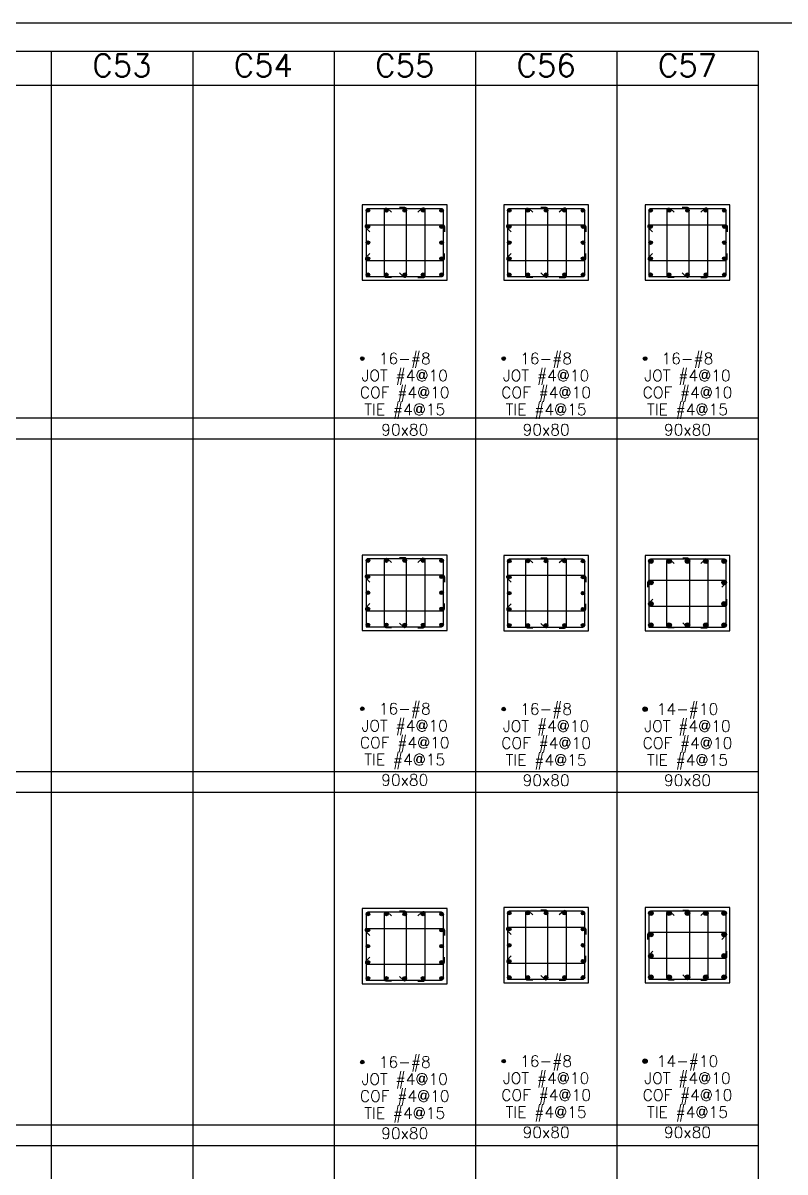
# Model space of a CAD drawing. Header units: millimetres. Extents: x 0 to 31920, y -6088 to 2522.
# Drawn here: x 21507 to 22316, y 825 to 2044 of the extents above; entities that cross this region are included whole.
import ezdxf
from ezdxf.enums import TextEntityAlignment as Align

# ---------------------------------------------------------------- set-up
doc = ezdxf.new("R2010")
doc.units = ezdxf.units.MM
doc.header["$MEASUREMENT"] = 0
for name, color, linetype in [('DwFm', 7, 'Continuous'), ('S-DIM', 2, 'Continuous'), ('S-RC', 130, 'Continuous'), ('S-REINF', 6, 'Continuous'), ('S-REINFD', 201, 'Continuous'), ('S-STUD', 1, 'Continuous'), ('S-TEXT', 2, 'Continuous')]:
    doc.layers.add(name, color=color, linetype=linetype)
doc.styles.add('CS4', font='romans.shx', dxfattribs={"width": 0.8, "bigfont": 'lsp.shx'})

# ---------------------------------------------------------------- blocks, each defined once
blk = doc.blocks.new('繪圖範圍')
blk.add_lwpolyline([(0, 51.1), (79.8, 51.1), (79.8, 0), (0, 0)], close=True)
blk = doc.blocks.new('A$Ca79db27c')
at = {"layer": 'S-REINFD'}
h = blk.add_hatch(color=256, dxfattribs=at)
edge = h.paths.add_edge_path()
edge.add_arc((35.9, 242.1), 1.91, 0, 360)
h = blk.add_hatch(color=256, dxfattribs=at)
edge = h.paths.add_edge_path()
edge.add_arc((55.5, 242.1), 1.91, 0, 360)
h = blk.add_hatch(color=256, dxfattribs=at)
edge = h.paths.add_edge_path()
edge.add_arc((75, 242.1), 1.91, 0, 360)
h = blk.add_hatch(color=256, dxfattribs=at)
edge = h.paths.add_edge_path()
edge.add_arc((94.5, 242.1), 1.91, 0, 360)
h = blk.add_hatch(color=256, dxfattribs=at)
edge = h.paths.add_edge_path()
edge.add_arc((114.1, 242.1), 1.91, 0, 360)
h = blk.add_hatch(color=256, dxfattribs=at)
edge = h.paths.add_edge_path()
edge.add_arc((35.9, 225), 1.91, 0, 360)
h = blk.add_hatch(color=256, dxfattribs=at)
edge = h.paths.add_edge_path()
edge.add_arc((114.1, 225), 1.91, 0, 360)
h = blk.add_hatch(color=256, dxfattribs=at)
edge = h.paths.add_edge_path()
edge.add_arc((35.9, 208), 1.91, 0, 360)
h = blk.add_hatch(color=256, dxfattribs=at)
edge = h.paths.add_edge_path()
edge.add_arc((114.1, 208), 1.91, 0, 360)
h = blk.add_hatch(color=256, dxfattribs=at)
edge = h.paths.add_edge_path()
edge.add_arc((35.9, 191), 1.91, 0, 360)
h = blk.add_hatch(color=256, dxfattribs=at)
edge = h.paths.add_edge_path()
edge.add_arc((114.1, 191), 1.91, 0, 360)
h = blk.add_hatch(color=256, dxfattribs=at)
edge = h.paths.add_edge_path()
edge.add_arc((35.9, 173.9), 1.91, 0, 360)
h = blk.add_hatch(color=256, dxfattribs=at)
edge = h.paths.add_edge_path()
edge.add_arc((55.5, 173.9), 1.91, 0, 360)
h = blk.add_hatch(color=256, dxfattribs=at)
edge = h.paths.add_edge_path()
edge.add_arc((75, 173.9), 1.91, 0, 360)
h = blk.add_hatch(color=256, dxfattribs=at)
edge = h.paths.add_edge_path()
edge.add_arc((94.5, 173.9), 1.91, 0, 360)
h = blk.add_hatch(color=256, dxfattribs=at)
edge = h.paths.add_edge_path()
edge.add_arc((114.1, 173.9), 1.91, 0, 360)
h = blk.add_hatch(color=256, dxfattribs=at)
edge = h.paths.add_edge_path()
edge.add_arc((30, 85), 1.91, 0, 360)
at = {"layer": 'S-RC'}
blk.add_lwpolyline([(30, 168), (120, 168), (120, 248), (30, 248), (30, 168)], dxfattribs=at)
at = {"layer": 'S-REINF', "color": 2}
for points in [[(34, 172), (114.1, 172, 0.414214), (116, 173.9), (116, 242.1, 0.414214), (114.1, 244), (35.9, 244, 0.414214), (34, 242.1), (34, 172)], [(61, 170.9), (55.4, 170.9, -0.414214), (53.5, 172.8), (53.5, 242.8, -0.653352), (56.7, 244.2), (61, 240.2)], [(69.4, 175.8), (73.7, 171.8, 0.653352), (76.9, 173.2), (76.9, 243.2, 0.414214), (75, 245.1), (69.4, 245.1)], [(89, 170.9), (94.6, 170.9, 0.414214), (96.5, 172.8), (96.5, 242.8, 0.653352), (93.3, 244.2), (89, 240.2)], [(37.8, 219.5), (33.8, 223.8, -0.653352), (35.2, 227), (115.2, 227, -0.414214), (117.1, 225.1), (117.1, 219.5)], [(37.8, 196.5), (33.8, 192.2, 0.653352), (35.2, 189), (115.2, 189, 0.414214), (117.1, 190.9), (117.1, 196.5)]]:
    blk.add_lwpolyline(points, format="xyb", dxfattribs=at)
at = {"layer": 'S-REINFD'}
for centre in [(35.9, 242.1), (55.5, 242.1), (75, 242.1), (94.5, 242.1), (114.1, 242.1), (35.9, 225), (114.1, 225), (35.9, 208), (114.1, 208), (35.9, 191), (114.1, 191), (35.9, 173.9), (55.5, 173.9), (75, 173.9), (94.5, 173.9), (114.1, 173.9), (30, 85)]:
    blk.add_circle(centre, 1.91, dxfattribs=at)
at = {"layer": 'S-TEXT', "style": 'CS4'}
for s, p in [('16-#8', (75, 79)), ('JOT #4@10', (75, 61)), ('COF #4@10', (75, 43)), ('TIE #4@15', (75, 25)), ('90x80', (75, 3.5))]:
    blk.add_text(s, height=12, dxfattribs=at).set_placement(p, align=Align.CENTER)
blk = doc.blocks.new('A$Cbc92918c')
at = {"layer": 'S-REINFD'}
h = blk.add_hatch(color=256, dxfattribs=at)
edge = h.paths.add_edge_path()
edge.add_arc((35.9, 242.1), 1.91, 0, 360)
h = blk.add_hatch(color=256, dxfattribs=at)
edge = h.paths.add_edge_path()
edge.add_arc((55.5, 242.1), 1.91, 0, 360)
h = blk.add_hatch(color=256, dxfattribs=at)
edge = h.paths.add_edge_path()
edge.add_arc((75, 242.1), 1.91, 0, 360)
h = blk.add_hatch(color=256, dxfattribs=at)
edge = h.paths.add_edge_path()
edge.add_arc((94.5, 242.1), 1.91, 0, 360)
h = blk.add_hatch(color=256, dxfattribs=at)
edge = h.paths.add_edge_path()
edge.add_arc((114.1, 242.1), 1.91, 0, 360)
h = blk.add_hatch(color=256, dxfattribs=at)
edge = h.paths.add_edge_path()
edge.add_arc((185.9, 242.1), 1.91, 0, 360)
h = blk.add_hatch(color=256, dxfattribs=at)
edge = h.paths.add_edge_path()
edge.add_arc((205.5, 242.1), 1.91, 0, 360)
h = blk.add_hatch(color=256, dxfattribs=at)
edge = h.paths.add_edge_path()
edge.add_arc((225, 242.1), 1.91, 0, 360)
h = blk.add_hatch(color=256, dxfattribs=at)
edge = h.paths.add_edge_path()
edge.add_arc((244.5, 242.1), 1.91, 0, 360)
h = blk.add_hatch(color=256, dxfattribs=at)
edge = h.paths.add_edge_path()
edge.add_arc((264.1, 242.1), 1.91, 0, 360)
h = blk.add_hatch(color=256, dxfattribs=at)
edge = h.paths.add_edge_path()
edge.add_arc((35.9, 225), 1.91, 0, 360)
h = blk.add_hatch(color=256, dxfattribs=at)
edge = h.paths.add_edge_path()
edge.add_arc((114.1, 225), 1.91, 0, 360)
h = blk.add_hatch(color=256, dxfattribs=at)
edge = h.paths.add_edge_path()
edge.add_arc((185.9, 225), 1.91, 0, 360)
h = blk.add_hatch(color=256, dxfattribs=at)
edge = h.paths.add_edge_path()
edge.add_arc((264.1, 225), 1.91, 0, 360)
h = blk.add_hatch(color=256, dxfattribs=at)
edge = h.paths.add_edge_path()
edge.add_arc((35.9, 208), 1.91, 0, 360)
h = blk.add_hatch(color=256, dxfattribs=at)
edge = h.paths.add_edge_path()
edge.add_arc((114.1, 208), 1.91, 0, 360)
h = blk.add_hatch(color=256, dxfattribs=at)
edge = h.paths.add_edge_path()
edge.add_arc((185.9, 208), 1.91, 0, 360)
h = blk.add_hatch(color=256, dxfattribs=at)
edge = h.paths.add_edge_path()
edge.add_arc((264.1, 208), 1.91, 0, 360)
h = blk.add_hatch(color=256, dxfattribs=at)
edge = h.paths.add_edge_path()
edge.add_arc((35.9, 191), 1.91, 0, 360)
h = blk.add_hatch(color=256, dxfattribs=at)
edge = h.paths.add_edge_path()
edge.add_arc((114.1, 191), 1.91, 0, 360)
h = blk.add_hatch(color=256, dxfattribs=at)
edge = h.paths.add_edge_path()
edge.add_arc((185.9, 191), 1.91, 0, 360)
h = blk.add_hatch(color=256, dxfattribs=at)
edge = h.paths.add_edge_path()
edge.add_arc((264.1, 191), 1.91, 0, 360)
h = blk.add_hatch(color=256, dxfattribs=at)
edge = h.paths.add_edge_path()
edge.add_arc((35.9, 173.9), 1.91, 0, 360)
h = blk.add_hatch(color=256, dxfattribs=at)
edge = h.paths.add_edge_path()
edge.add_arc((55.5, 173.9), 1.91, 0, 360)
h = blk.add_hatch(color=256, dxfattribs=at)
edge = h.paths.add_edge_path()
edge.add_arc((75, 173.9), 1.91, 0, 360)
h = blk.add_hatch(color=256, dxfattribs=at)
edge = h.paths.add_edge_path()
edge.add_arc((94.5, 173.9), 1.91, 0, 360)
h = blk.add_hatch(color=256, dxfattribs=at)
edge = h.paths.add_edge_path()
edge.add_arc((114.1, 173.9), 1.91, 0, 360)
h = blk.add_hatch(color=256, dxfattribs=at)
edge = h.paths.add_edge_path()
edge.add_arc((185.9, 173.9), 1.91, 0, 360)
h = blk.add_hatch(color=256, dxfattribs=at)
edge = h.paths.add_edge_path()
edge.add_arc((205.5, 173.9), 1.91, 0, 360)
h = blk.add_hatch(color=256, dxfattribs=at)
edge = h.paths.add_edge_path()
edge.add_arc((225, 173.9), 1.91, 0, 360)
h = blk.add_hatch(color=256, dxfattribs=at)
edge = h.paths.add_edge_path()
edge.add_arc((244.5, 173.9), 1.91, 0, 360)
h = blk.add_hatch(color=256, dxfattribs=at)
edge = h.paths.add_edge_path()
edge.add_arc((264.1, 173.9), 1.91, 0, 360)
h = blk.add_hatch(color=256, dxfattribs=at)
edge = h.paths.add_edge_path()
edge.add_arc((30, 85), 1.91, 0, 360)
h = blk.add_hatch(color=256, dxfattribs=at)
edge = h.paths.add_edge_path()
edge.add_arc((180, 85), 1.91, 0, 360)
at = {"layer": 'S-RC'}
for points in [[(30, 168), (120, 168), (120, 248), (30, 248), (30, 168)], [(180, 168), (270, 168), (270, 248), (180, 248), (180, 168)]]:
    blk.add_lwpolyline(points, dxfattribs=at)
at = {"layer": 'S-REINF', "color": 2}
for points in [[(34, 172), (114.1, 172, 0.414214), (116, 173.9), (116, 242.1, 0.414214), (114.1, 244), (35.9, 244, 0.414214), (34, 242.1), (34, 172)], [(61, 170.9), (55.4, 170.9, -0.414214), (53.5, 172.8), (53.5, 242.8, -0.653352), (56.7, 244.2), (61, 240.2)], [(69.4, 175.8), (73.7, 171.8, 0.653352), (76.9, 173.2), (76.9, 243.2, 0.414214), (75, 245.1), (69.4, 245.1)], [(89, 170.9), (94.6, 170.9, 0.414214), (96.5, 172.8), (96.5, 242.8, 0.653352), (93.3, 244.2), (89, 240.2)], [(184, 172), (264.1, 172, 0.414214), (266, 173.9), (266, 242.1, 0.414214), (264.1, 244), (185.9, 244, 0.414214), (184, 242.1), (184, 172)], [(211, 170.9), (205.4, 170.9, -0.414214), (203.5, 172.8), (203.5, 242.8, -0.653352), (206.7, 244.2), (211, 240.2)], [(219.4, 175.8), (223.7, 171.8, 0.653352), (226.9, 173.2), (226.9, 243.2, 0.414214), (225, 245.1), (219.4, 245.1)], [(239, 170.9), (244.6, 170.9, 0.414214), (246.5, 172.8), (246.5, 242.8, 0.653352), (243.3, 244.2), (239, 240.2)], [(37.8, 219.5), (33.8, 223.8, -0.653352), (35.2, 227), (115.2, 227, -0.414214), (117.1, 225.1), (117.1, 219.5)], [(187.8, 219.5), (183.8, 223.8, -0.653352), (185.2, 227), (265.2, 227, -0.414214), (267.1, 225.1), (267.1, 219.5)], [(37.8, 196.5), (33.8, 192.2, 0.653352), (35.2, 189), (115.2, 189, 0.414214), (117.1, 190.9), (117.1, 196.5)], [(187.8, 196.5), (183.8, 192.2, 0.653352), (185.2, 189), (265.2, 189, 0.414214), (267.1, 190.9), (267.1, 196.5)]]:
    blk.add_lwpolyline(points, format="xyb", dxfattribs=at)
at = {"layer": 'S-REINFD'}
for centre in [(35.9, 242.1), (55.5, 242.1), (75, 242.1), (94.5, 242.1), (114.1, 242.1), (185.9, 242.1), (205.5, 242.1), (225, 242.1), (244.5, 242.1), (264.1, 242.1), (35.9, 225), (114.1, 225), (185.9, 225), (264.1, 225), (35.9, 208), (114.1, 208), (185.9, 208), (264.1, 208), (35.9, 191), (114.1, 191), (185.9, 191), (264.1, 191), (35.9, 173.9), (55.5, 173.9), (75, 173.9), (94.5, 173.9), (114.1, 173.9), (185.9, 173.9), (205.5, 173.9), (225, 173.9), (244.5, 173.9), (264.1, 173.9), (30, 85), (180, 85)]:
    blk.add_circle(centre, 1.91, dxfattribs=at)
at = {"layer": 'S-TEXT', "style": 'CS4'}
for s, p in [('16-#8', (75, 79)), ('16-#8', (225, 79)), ('JOT #4@10', (75, 61)), ('JOT #4@10', (225, 61)), ('COF #4@10', (75, 43)), ('COF #4@10', (225, 43)), ('TIE #4@15', (75, 25)), ('TIE #4@15', (225, 25)), ('90x80', (75, 3.5)), ('90x80', (225, 3.5))]:
    blk.add_text(s, height=12, dxfattribs=at).set_placement(p, align=Align.CENTER)

msp = doc.modelspace()

# ---------------------------------------------------------------- hatches: boundary and pattern name
at = {"layer": 'S-REINFD'}
h = msp.add_hatch(color=256, dxfattribs=at)
edge = h.paths.add_edge_path()
edge.add_arc((21872.9, 1473.6), 1.91, 0, 360)
h = msp.add_hatch(color=256, dxfattribs=at)
edge = h.paths.add_edge_path()
edge.add_arc((21892.5, 1473.6), 1.91, 0, 360)
h = msp.add_hatch(color=256, dxfattribs=at)
edge = h.paths.add_edge_path()
edge.add_arc((21912, 1473.6), 1.91, 0, 360)
h = msp.add_hatch(color=256, dxfattribs=at)
edge = h.paths.add_edge_path()
edge.add_arc((21931.5, 1473.6), 1.91, 0, 360)
h = msp.add_hatch(color=256, dxfattribs=at)
edge = h.paths.add_edge_path()
edge.add_arc((21951.1, 1473.6), 1.91, 0, 360)
h = msp.add_hatch(color=256, dxfattribs=at)
edge = h.paths.add_edge_path()
edge.add_arc((22022.9, 1473.2), 1.91, 0, 360)
h = msp.add_hatch(color=256, dxfattribs=at)
edge = h.paths.add_edge_path()
edge.add_arc((22042.5, 1473.2), 1.91, 0, 360)
h = msp.add_hatch(color=256, dxfattribs=at)
edge = h.paths.add_edge_path()
edge.add_arc((22062, 1473.2), 1.91, 0, 360)
h = msp.add_hatch(color=256, dxfattribs=at)
edge = h.paths.add_edge_path()
edge.add_arc((22081.5, 1473.2), 1.91, 0, 360)
h = msp.add_hatch(color=256, dxfattribs=at)
edge = h.paths.add_edge_path()
edge.add_arc((22101.1, 1473.2), 1.91, 0, 360)
h = msp.add_hatch(color=256, dxfattribs=at)
edge = h.paths.add_edge_path()
edge.add_arc((22173.1, 1473.1), 2.38, 0, 360)
h = msp.add_hatch(color=256, dxfattribs=at)
edge = h.paths.add_edge_path()
edge.add_arc((22192.5, 1473.1), 2.38, 0, 360)
h = msp.add_hatch(color=256, dxfattribs=at)
edge = h.paths.add_edge_path()
edge.add_arc((22212, 1473.1), 2.38, 0, 360)
h = msp.add_hatch(color=256, dxfattribs=at)
edge = h.paths.add_edge_path()
edge.add_arc((22231.5, 1473.1), 2.38, 0, 360)
h = msp.add_hatch(color=256, dxfattribs=at)
edge = h.paths.add_edge_path()
edge.add_arc((22250.9, 1473.1), 2.38, 0, 360)
h = msp.add_hatch(color=256, dxfattribs=at)
edge = h.paths.add_edge_path()
edge.add_arc((21872.9, 1456.5), 1.91, 0, 360)
h = msp.add_hatch(color=256, dxfattribs=at)
edge = h.paths.add_edge_path()
edge.add_arc((21951.1, 1456.5), 1.91, 0, 360)
h = msp.add_hatch(color=256, dxfattribs=at)
edge = h.paths.add_edge_path()
edge.add_arc((22022.9, 1456.2), 1.91, 0, 360)
h = msp.add_hatch(color=256, dxfattribs=at)
edge = h.paths.add_edge_path()
edge.add_arc((22101.1, 1456.2), 1.91, 0, 360)
h = msp.add_hatch(color=256, dxfattribs=at)
edge = h.paths.add_edge_path()
edge.add_arc((22173.1, 1450.4), 2.38, 0, 360)
h = msp.add_hatch(color=256, dxfattribs=at)
edge = h.paths.add_edge_path()
edge.add_arc((22250.9, 1450.4), 2.38, 0, 360)
h = msp.add_hatch(color=256, dxfattribs=at)
edge = h.paths.add_edge_path()
edge.add_arc((21872.9, 1439.5), 1.91, 0, 360)
h = msp.add_hatch(color=256, dxfattribs=at)
edge = h.paths.add_edge_path()
edge.add_arc((21951.1, 1439.5), 1.91, 0, 360)
h = msp.add_hatch(color=256, dxfattribs=at)
edge = h.paths.add_edge_path()
edge.add_arc((22022.9, 1439.1), 1.91, 0, 360)
h = msp.add_hatch(color=256, dxfattribs=at)
edge = h.paths.add_edge_path()
edge.add_arc((22101.1, 1439.1), 1.91, 0, 360)
h = msp.add_hatch(color=256, dxfattribs=at)
edge = h.paths.add_edge_path()
edge.add_arc((22173.1, 1427.8), 2.38, 0, 360)
h = msp.add_hatch(color=256, dxfattribs=at)
edge = h.paths.add_edge_path()
edge.add_arc((22250.9, 1427.8), 2.38, 0, 360)
h = msp.add_hatch(color=256, dxfattribs=at)
edge = h.paths.add_edge_path()
edge.add_arc((21872.9, 1422.4), 1.91, 0, 360)
h = msp.add_hatch(color=256, dxfattribs=at)
edge = h.paths.add_edge_path()
edge.add_arc((21951.1, 1422.4), 1.91, 0, 360)
h = msp.add_hatch(color=256, dxfattribs=at)
edge = h.paths.add_edge_path()
edge.add_arc((22022.9, 1422.1), 1.91, 0, 360)
h = msp.add_hatch(color=256, dxfattribs=at)
edge = h.paths.add_edge_path()
edge.add_arc((22101.1, 1422.1), 1.91, 0, 360)
h = msp.add_hatch(color=256, dxfattribs=at)
edge = h.paths.add_edge_path()
edge.add_arc((21872.9, 1405.4), 1.91, 0, 360)
h = msp.add_hatch(color=256, dxfattribs=at)
edge = h.paths.add_edge_path()
edge.add_arc((21892.5, 1405.4), 1.91, 0, 360)
h = msp.add_hatch(color=256, dxfattribs=at)
edge = h.paths.add_edge_path()
edge.add_arc((21912, 1405.4), 1.91, 0, 360)
h = msp.add_hatch(color=256, dxfattribs=at)
edge = h.paths.add_edge_path()
edge.add_arc((21931.5, 1405.4), 1.91, 0, 360)
h = msp.add_hatch(color=256, dxfattribs=at)
edge = h.paths.add_edge_path()
edge.add_arc((21951.1, 1405.4), 1.91, 0, 360)
h = msp.add_hatch(color=256, dxfattribs=at)
edge = h.paths.add_edge_path()
edge.add_arc((22022.9, 1405), 1.91, 0, 360)
h = msp.add_hatch(color=256, dxfattribs=at)
edge = h.paths.add_edge_path()
edge.add_arc((22042.5, 1405), 1.91, 0, 360)
h = msp.add_hatch(color=256, dxfattribs=at)
edge = h.paths.add_edge_path()
edge.add_arc((22062, 1405), 1.91, 0, 360)
h = msp.add_hatch(color=256, dxfattribs=at)
edge = h.paths.add_edge_path()
edge.add_arc((22081.5, 1405), 1.91, 0, 360)
h = msp.add_hatch(color=256, dxfattribs=at)
edge = h.paths.add_edge_path()
edge.add_arc((22101.1, 1405), 1.91, 0, 360)
h = msp.add_hatch(color=256, dxfattribs=at)
edge = h.paths.add_edge_path()
edge.add_arc((22173.1, 1405.2), 2.38, 0, 360)
h = msp.add_hatch(color=256, dxfattribs=at)
edge = h.paths.add_edge_path()
edge.add_arc((22192.5, 1405.2), 2.38, 0, 360)
h = msp.add_hatch(color=256, dxfattribs=at)
edge = h.paths.add_edge_path()
edge.add_arc((22212, 1405.2), 2.38, 0, 360)
h = msp.add_hatch(color=256, dxfattribs=at)
edge = h.paths.add_edge_path()
edge.add_arc((22231.5, 1405.2), 2.38, 0, 360)
h = msp.add_hatch(color=256, dxfattribs=at)
edge = h.paths.add_edge_path()
edge.add_arc((22250.9, 1405.2), 2.38, 0, 360)
h = msp.add_hatch(color=256, dxfattribs=at)
edge = h.paths.add_edge_path()
edge.add_arc((21867, 1316.5), 1.91, 0, 360)
h = msp.add_hatch(color=256, dxfattribs=at)
edge = h.paths.add_edge_path()
edge.add_arc((22017, 1316.1), 1.91, 0, 360)
h = msp.add_hatch(color=256, dxfattribs=at)
edge = h.paths.add_edge_path()
edge.add_arc((22167, 1316.1), 2.38, 0, 360)
h = msp.add_hatch(color=256, dxfattribs=at)
edge = h.paths.add_edge_path()
edge.add_arc((21872.9, 1098.7), 1.91, 0, 360)
h = msp.add_hatch(color=256, dxfattribs=at)
edge = h.paths.add_edge_path()
edge.add_arc((21892.5, 1098.7), 1.91, 0, 360)
h = msp.add_hatch(color=256, dxfattribs=at)
edge = h.paths.add_edge_path()
edge.add_arc((21912, 1098.7), 1.91, 0, 360)
h = msp.add_hatch(color=256, dxfattribs=at)
edge = h.paths.add_edge_path()
edge.add_arc((21931.5, 1098.7), 1.91, 0, 360)
h = msp.add_hatch(color=256, dxfattribs=at)
edge = h.paths.add_edge_path()
edge.add_arc((21951.1, 1098.7), 1.91, 0, 360)
h = msp.add_hatch(color=256, dxfattribs=at)
edge = h.paths.add_edge_path()
edge.add_arc((22022.9, 1099.7), 1.91, 0, 360)
h = msp.add_hatch(color=256, dxfattribs=at)
edge = h.paths.add_edge_path()
edge.add_arc((22042.5, 1099.7), 1.91, 0, 360)
h = msp.add_hatch(color=256, dxfattribs=at)
edge = h.paths.add_edge_path()
edge.add_arc((22062, 1099.7), 1.91, 0, 360)
h = msp.add_hatch(color=256, dxfattribs=at)
edge = h.paths.add_edge_path()
edge.add_arc((22081.5, 1099.7), 1.91, 0, 360)
h = msp.add_hatch(color=256, dxfattribs=at)
edge = h.paths.add_edge_path()
edge.add_arc((22101.1, 1099.7), 1.91, 0, 360)
h = msp.add_hatch(color=256, dxfattribs=at)
edge = h.paths.add_edge_path()
edge.add_arc((22173.1, 1099.6), 2.38, 0, 360)
h = msp.add_hatch(color=256, dxfattribs=at)
edge = h.paths.add_edge_path()
edge.add_arc((22192.5, 1099.6), 2.38, 0, 360)
h = msp.add_hatch(color=256, dxfattribs=at)
edge = h.paths.add_edge_path()
edge.add_arc((22212, 1099.6), 2.38, 0, 360)
h = msp.add_hatch(color=256, dxfattribs=at)
edge = h.paths.add_edge_path()
edge.add_arc((22231.5, 1099.6), 2.38, 0, 360)
h = msp.add_hatch(color=256, dxfattribs=at)
edge = h.paths.add_edge_path()
edge.add_arc((22250.9, 1099.6), 2.38, 0, 360)
h = msp.add_hatch(color=256, dxfattribs=at)
edge = h.paths.add_edge_path()
edge.add_arc((21872.9, 1081.6), 1.91, 0, 360)
h = msp.add_hatch(color=256, dxfattribs=at)
edge = h.paths.add_edge_path()
edge.add_arc((21951.1, 1081.6), 1.91, 0, 360)
h = msp.add_hatch(color=256, dxfattribs=at)
edge = h.paths.add_edge_path()
edge.add_arc((22022.9, 1082.7), 1.91, 0, 360)
h = msp.add_hatch(color=256, dxfattribs=at)
edge = h.paths.add_edge_path()
edge.add_arc((22101.1, 1082.7), 1.91, 0, 360)
h = msp.add_hatch(color=256, dxfattribs=at)
edge = h.paths.add_edge_path()
edge.add_arc((22173.1, 1076.9), 2.38, 0, 360)
h = msp.add_hatch(color=256, dxfattribs=at)
edge = h.paths.add_edge_path()
edge.add_arc((22250.9, 1076.9), 2.38, 0, 360)
h = msp.add_hatch(color=256, dxfattribs=at)
edge = h.paths.add_edge_path()
edge.add_arc((21872.9, 1064.6), 1.91, 0, 360)
h = msp.add_hatch(color=256, dxfattribs=at)
edge = h.paths.add_edge_path()
edge.add_arc((21951.1, 1064.6), 1.91, 0, 360)
h = msp.add_hatch(color=256, dxfattribs=at)
edge = h.paths.add_edge_path()
edge.add_arc((22022.9, 1065.6), 1.91, 0, 360)
h = msp.add_hatch(color=256, dxfattribs=at)
edge = h.paths.add_edge_path()
edge.add_arc((22101.1, 1065.6), 1.91, 0, 360)
h = msp.add_hatch(color=256, dxfattribs=at)
edge = h.paths.add_edge_path()
edge.add_arc((21872.9, 1047.5), 1.91, 0, 360)
h = msp.add_hatch(color=256, dxfattribs=at)
edge = h.paths.add_edge_path()
edge.add_arc((21951.1, 1047.5), 1.91, 0, 360)
h = msp.add_hatch(color=256, dxfattribs=at)
edge = h.paths.add_edge_path()
edge.add_arc((22022.9, 1048.6), 1.91, 0, 360)
h = msp.add_hatch(color=256, dxfattribs=at)
edge = h.paths.add_edge_path()
edge.add_arc((22101.1, 1048.6), 1.91, 0, 360)
h = msp.add_hatch(color=256, dxfattribs=at)
edge = h.paths.add_edge_path()
edge.add_arc((22173.1, 1054.3), 2.38, 0, 360)
h = msp.add_hatch(color=256, dxfattribs=at)
edge = h.paths.add_edge_path()
edge.add_arc((22250.9, 1054.3), 2.38, 0, 360)
h = msp.add_hatch(color=256, dxfattribs=at)
edge = h.paths.add_edge_path()
edge.add_arc((21872.9, 1030.5), 1.91, 0, 360)
h = msp.add_hatch(color=256, dxfattribs=at)
edge = h.paths.add_edge_path()
edge.add_arc((21892.5, 1030.5), 1.91, 0, 360)
h = msp.add_hatch(color=256, dxfattribs=at)
edge = h.paths.add_edge_path()
edge.add_arc((21912, 1030.5), 1.91, 0, 360)
h = msp.add_hatch(color=256, dxfattribs=at)
edge = h.paths.add_edge_path()
edge.add_arc((21931.5, 1030.5), 1.91, 0, 360)
h = msp.add_hatch(color=256, dxfattribs=at)
edge = h.paths.add_edge_path()
edge.add_arc((21951.1, 1030.5), 1.91, 0, 360)
h = msp.add_hatch(color=256, dxfattribs=at)
edge = h.paths.add_edge_path()
edge.add_arc((22022.9, 1031.5), 1.91, 0, 360)
h = msp.add_hatch(color=256, dxfattribs=at)
edge = h.paths.add_edge_path()
edge.add_arc((22042.5, 1031.5), 1.91, 0, 360)
h = msp.add_hatch(color=256, dxfattribs=at)
edge = h.paths.add_edge_path()
edge.add_arc((22062, 1031.5), 1.91, 0, 360)
h = msp.add_hatch(color=256, dxfattribs=at)
edge = h.paths.add_edge_path()
edge.add_arc((22081.5, 1031.5), 1.91, 0, 360)
h = msp.add_hatch(color=256, dxfattribs=at)
edge = h.paths.add_edge_path()
edge.add_arc((22101.1, 1031.5), 1.91, 0, 360)
h = msp.add_hatch(color=256, dxfattribs=at)
edge = h.paths.add_edge_path()
edge.add_arc((22173.1, 1031.7), 2.38, 0, 360)
h = msp.add_hatch(color=256, dxfattribs=at)
edge = h.paths.add_edge_path()
edge.add_arc((22192.5, 1031.7), 2.38, 0, 360)
h = msp.add_hatch(color=256, dxfattribs=at)
edge = h.paths.add_edge_path()
edge.add_arc((22212, 1031.7), 2.38, 0, 360)
h = msp.add_hatch(color=256, dxfattribs=at)
edge = h.paths.add_edge_path()
edge.add_arc((22231.5, 1031.7), 2.38, 0, 360)
h = msp.add_hatch(color=256, dxfattribs=at)
edge = h.paths.add_edge_path()
edge.add_arc((22250.9, 1031.7), 2.38, 0, 360)
h = msp.add_hatch(color=256, dxfattribs=at)
edge = h.paths.add_edge_path()
edge.add_arc((21867, 941.6), 1.91, 0, 360)
h = msp.add_hatch(color=256, dxfattribs=at)
edge = h.paths.add_edge_path()
edge.add_arc((22017, 942.6), 1.91, 0, 360)
h = msp.add_hatch(color=256, dxfattribs=at)
edge = h.paths.add_edge_path()
edge.add_arc((22167, 942.6), 2.38, 0, 360)

# ---------------------------------------------------------------- linework, layer by layer
at = {"layer": 'S-RC'}
for points in [[(21867, 1399.5), (21957, 1399.5), (21957, 1479.5), (21867, 1479.5), (21867, 1399.5)], [(22017, 1399.1), (22107, 1399.1), (22107, 1479.1), (22017, 1479.1), (22017, 1399.1)], [(22167, 1399.1), (22257, 1399.1), (22257, 1479.1), (22167, 1479.1), (22167, 1399.1)], [(21867, 1024.6), (21957, 1024.6), (21957, 1104.6), (21867, 1104.6), (21867, 1024.6)], [(22017, 1025.6), (22107, 1025.6), (22107, 1105.6), (22017, 1105.6), (22017, 1025.6)], [(22167, 1025.6), (22257, 1025.6), (22257, 1105.6), (22167, 1105.6), (22167, 1025.6)]]:
    msp.add_lwpolyline(points, dxfattribs=at)
at = {"layer": 'S-REINF', "color": 2}
for points in [[(21871, 1403.5), (21951.1, 1403.5, 0.414214), (21953, 1405.4), (21953, 1473.6, 0.414214), (21951.1, 1475.5), (21872.9, 1475.5, 0.414214), (21871, 1473.6), (21871, 1403.5)], [(21898, 1402.4), (21892.4, 1402.4, -0.414214), (21890.5, 1404.3), (21890.5, 1474.2, -0.653352), (21893.7, 1475.6), (21898, 1471.6)], [(21906.4, 1407.3), (21910.7, 1403.3, 0.653352), (21913.9, 1404.7), (21913.9, 1474.7, 0.414214), (21912, 1476.6), (21906.4, 1476.6)], [(21926, 1402.4), (21931.6, 1402.4, 0.414214), (21933.5, 1404.3), (21933.5, 1474.2, 0.653352), (21930.3, 1475.6), (21926, 1471.6)], [(22021, 1403.1), (22101.1, 1403.1, 0.414214), (22103, 1405), (22103, 1473.2, 0.414214), (22101.1, 1475.1), (22022.9, 1475.1, 0.414214), (22021, 1473.2), (22021, 1403.1)], [(22048, 1402), (22042.4, 1402, -0.414214), (22040.5, 1403.9), (22040.5, 1473.9, -0.653352), (22043.7, 1475.3), (22048, 1471.3)], [(22056.4, 1406.9), (22060.7, 1403, 0.653352), (22063.9, 1404.4), (22063.9, 1474.3, 0.414214), (22062, 1476.2), (22056.4, 1476.2)], [(22076, 1402), (22081.6, 1402, 0.414214), (22083.5, 1403.9), (22083.5, 1473.9, 0.653352), (22080.3, 1475.3), (22076, 1471.3)], [(22171, 1403.1), (22251.1, 1403.1, 0.414214), (22253, 1405), (22253, 1473.2, 0.414214), (22251.1, 1475.1), (22172.9, 1475.1, 0.414214), (22171, 1473.2), (22171, 1403.1)], [(22197.7, 1402.2), (22192.1, 1402.2, -0.414214), (22190.2, 1404.1), (22190.2, 1473.5, -0.665297), (22193.4, 1474.9), (22197.7, 1470.7)], [(22206.9, 1407.6), (22211.1, 1403.4, 0.665297), (22214.4, 1404.7), (22214.4, 1474.2, 0.414214), (22212.5, 1476.1), (22206.9, 1476.1)], [(22226.3, 1402.2), (22231.9, 1402.2, 0.414214), (22233.8, 1404.1), (22233.8, 1473.5, 0.665297), (22230.6, 1474.9), (22226.3, 1470.7)], [(21874.8, 1450.9), (21870.8, 1455.2, -0.653352), (21872.2, 1458.4), (21952.2, 1458.4, -0.414214), (21954.1, 1456.5), (21954.1, 1450.9)], [(22024.8, 1450.6), (22020.8, 1454.9, -0.653352), (22022.2, 1458.1), (22102.2, 1458.1, -0.414214), (22104.1, 1456.2), (22104.1, 1450.6)], [(22170.1, 1445.3), (22170.1, 1450.9, -0.414214), (22172, 1452.8), (22251.4, 1452.8, -0.665297), (22252.8, 1449.6), (22248.6, 1445.3)], [(21874.8, 1428), (21870.8, 1423.7, 0.653352), (21872.2, 1420.5), (21952.2, 1420.5, 0.414214), (21954.1, 1422.4), (21954.1, 1428)], [(22024.8, 1427.7), (22020.8, 1423.4, 0.653352), (22022.2, 1420.2), (22102.2, 1420.2, 0.414214), (22104.1, 1422.1), (22104.1, 1427.7)], [(22175.4, 1432.9), (22171.2, 1428.7, 0.665297), (22172.6, 1425.4), (22252, 1425.4, 0.414214), (22253.9, 1427.3), (22253.9, 1432.9)], [(21871, 1028.6), (21951.1, 1028.6, 0.414214), (21953, 1030.5), (21953, 1098.7, 0.414214), (21951.1, 1100.6), (21872.9, 1100.6, 0.414214), (21871, 1098.7), (21871, 1028.6)], [(21898, 1027.5), (21892.4, 1027.5, -0.414214), (21890.5, 1029.4), (21890.5, 1099.3, -0.653352), (21893.7, 1100.7), (21898, 1096.8)], [(21906.4, 1032.4), (21910.7, 1028.4, 0.653352), (21913.9, 1029.8), (21913.9, 1099.8, 0.414214), (21912, 1101.7), (21906.4, 1101.7)], [(21926, 1027.5), (21931.6, 1027.5, 0.414214), (21933.5, 1029.4), (21933.5, 1099.3, 0.653352), (21930.3, 1100.7), (21926, 1096.8)], [(22021, 1029.6), (22101.1, 1029.6, 0.414214), (22103, 1031.5), (22103, 1099.7, 0.414214), (22101.1, 1101.6), (22022.9, 1101.6, 0.414214), (22021, 1099.7), (22021, 1029.6)], [(22048, 1028.5), (22042.4, 1028.5, -0.414214), (22040.5, 1030.4), (22040.5, 1100.4, -0.653352), (22043.7, 1101.8), (22048, 1097.8)], [(22056.4, 1033.4), (22060.7, 1029.5, 0.653352), (22063.9, 1030.9), (22063.9, 1100.8, 0.414214), (22062, 1102.7), (22056.4, 1102.7)], [(22076, 1028.5), (22081.6, 1028.5, 0.414214), (22083.5, 1030.4), (22083.5, 1100.4, 0.653352), (22080.3, 1101.8), (22076, 1097.8)], [(22171, 1029.6), (22251.1, 1029.6, 0.414214), (22253, 1031.5), (22253, 1099.7, 0.414214), (22251.1, 1101.6), (22172.9, 1101.6, 0.414214), (22171, 1099.7), (22171, 1029.6)], [(22197.7, 1028.7), (22192.1, 1028.7, -0.414214), (22190.2, 1030.6), (22190.2, 1100, -0.665297), (22193.4, 1101.4), (22197.7, 1097.2)], [(22206.9, 1034.1), (22211.1, 1029.9, 0.665297), (22214.4, 1031.2), (22214.4, 1100.7, 0.414214), (22212.5, 1102.6), (22206.9, 1102.6)], [(22226.3, 1028.7), (22231.9, 1028.7, 0.414214), (22233.8, 1030.6), (22233.8, 1100, 0.665297), (22230.6, 1101.4), (22226.3, 1097.2)], [(21874.8, 1076), (21870.8, 1080.3, -0.653352), (21872.2, 1083.5), (21952.2, 1083.5, -0.414214), (21954.1, 1081.6), (21954.1, 1076)], [(22024.8, 1077.1), (22020.8, 1081.4, -0.653352), (22022.2, 1084.6), (22102.2, 1084.6, -0.414214), (22104.1, 1082.7), (22104.1, 1077.1)], [(22170.1, 1071.8), (22170.1, 1077.4, -0.414214), (22172, 1079.3), (22251.4, 1079.3, -0.665297), (22252.8, 1076.1), (22248.6, 1071.8)], [(21874.8, 1053.1), (21870.8, 1048.8, 0.653352), (21872.2, 1045.6), (21952.2, 1045.6, 0.414214), (21954.1, 1047.5), (21954.1, 1053.1)], [(22024.8, 1054.2), (22020.8, 1049.9, 0.653352), (22022.2, 1046.7), (22102.2, 1046.7, 0.414214), (22104.1, 1048.6), (22104.1, 1054.2)], [(22175.4, 1059.4), (22171.2, 1055.2, 0.665297), (22172.6, 1051.9), (22252, 1051.9, 0.414214), (22253.9, 1053.8), (22253.9, 1059.4)]]:
    msp.add_lwpolyline(points, format="xyb", dxfattribs=at)
at = {"layer": 'S-REINFD'}
for centre, radius in [((21872.9, 1473.6), 1.91), ((21892.5, 1473.6), 1.91), ((21912, 1473.6), 1.91), ((21931.5, 1473.6), 1.91), ((21951.1, 1473.6), 1.91), ((22022.9, 1473.2), 1.91), ((22042.5, 1473.2), 1.91), ((22062, 1473.2), 1.91), ((22081.5, 1473.2), 1.91), ((22101.1, 1473.2), 1.91), ((22173.1, 1473.1), 2.38), ((22192.5, 1473.1), 2.38), ((22212, 1473.1), 2.38), ((22231.5, 1473.1), 2.38), ((22250.9, 1473.1), 2.38), ((21872.9, 1456.5), 1.91), ((21951.1, 1456.5), 1.91), ((22022.9, 1456.2), 1.91), ((22101.1, 1456.2), 1.91), ((22173.1, 1450.4), 2.38), ((22250.9, 1450.4), 2.38), ((21872.9, 1439.5), 1.91), ((21951.1, 1439.5), 1.91), ((22022.9, 1439.1), 1.91), ((22101.1, 1439.1), 1.91), ((22173.1, 1427.8), 2.38), ((22250.9, 1427.8), 2.38), ((21872.9, 1422.4), 1.91), ((21951.1, 1422.4), 1.91), ((22022.9, 1422.1), 1.91), ((22101.1, 1422.1), 1.91), ((21872.9, 1405.4), 1.91), ((21892.5, 1405.4), 1.91), ((21912, 1405.4), 1.91), ((21931.5, 1405.4), 1.91), ((21951.1, 1405.4), 1.91), ((22022.9, 1405), 1.91), ((22042.5, 1405), 1.91), ((22062, 1405), 1.91), ((22081.5, 1405), 1.91), ((22101.1, 1405), 1.91), ((22173.1, 1405.2), 2.38), ((22192.5, 1405.2), 2.38), ((22212, 1405.2), 2.38), ((22231.5, 1405.2), 2.38), ((22250.9, 1405.2), 2.38), ((21867, 1316.5), 1.91), ((22017, 1316.1), 1.91), ((22167, 1316.1), 2.38), ((21872.9, 1098.7), 1.91), ((21892.5, 1098.7), 1.91), ((21912, 1098.7), 1.91), ((21931.5, 1098.7), 1.91), ((21951.1, 1098.7), 1.91), ((22022.9, 1099.7), 1.91), ((22042.5, 1099.7), 1.91), ((22062, 1099.7), 1.91), ((22081.5, 1099.7), 1.91), ((22101.1, 1099.7), 1.91), ((22173.1, 1099.6), 2.38), ((22192.5, 1099.6), 2.38), ((22212, 1099.6), 2.38), ((22231.5, 1099.6), 2.38), ((22250.9, 1099.6), 2.38), ((21872.9, 1081.6), 1.91), ((21951.1, 1081.6), 1.91), ((22022.9, 1082.7), 1.91), ((22101.1, 1082.7), 1.91), ((22173.1, 1076.9), 2.38), ((22250.9, 1076.9), 2.38), ((21872.9, 1064.6), 1.91), ((21951.1, 1064.6), 1.91), ((22022.9, 1065.6), 1.91), ((22101.1, 1065.6), 1.91), ((21872.9, 1047.5), 1.91), ((21951.1, 1047.5), 1.91), ((22022.9, 1048.6), 1.91), ((22101.1, 1048.6), 1.91), ((22173.1, 1054.3), 2.38), ((22250.9, 1054.3), 2.38), ((21872.9, 1030.5), 1.91), ((21892.5, 1030.5), 1.91), ((21912, 1030.5), 1.91), ((21931.5, 1030.5), 1.91), ((21951.1, 1030.5), 1.91), ((22022.9, 1031.5), 1.91), ((22042.5, 1031.5), 1.91), ((22062, 1031.5), 1.91), ((22081.5, 1031.5), 1.91), ((22101.1, 1031.5), 1.91), ((22173.1, 1031.7), 2.38), ((22192.5, 1031.7), 2.38), ((22212, 1031.7), 2.38), ((22231.5, 1031.7), 2.38), ((22250.9, 1031.7), 2.38), ((21867, 941.6), 1.91), ((22017, 942.6), 1.91), ((22167, 942.6), 2.38)]:
    msp.add_circle(centre, radius, dxfattribs=at)
at = {"layer": 'S-STUD'}
for p, q in [((19167, 2014), (22287, 2014)), ((21537, 2014), (21537, 103)), ((21687, 2014), (21687, 103)), ((21837, 2014), (21837, 103)), ((21987, 2014), (21987, 103)), ((22137, 2014), (22137, 103)), ((22287, 2014), (22287, 103)), ((19167, 1978), (22287, 1978)), ((19167, 1625), (22287, 1625)), ((19167, 1603), (22287, 1603)), ((19167, 1250), (22287, 1250)), ((19167, 1228), (22287, 1228)), ((19167, 875), (22287, 875)), ((19167, 853), (22287, 853))]:
    msp.add_line(p, q, dxfattribs=at)

# ---------------------------------------------------------------- block references
at = {"layer": 'DwFm', "xscale": 40, "yscale": 40, "zscale": 40}
msp.add_blockref('繪圖範圍', (19152, 0), dxfattribs=at)
at = {"layer": 'S-DIM'}
for name, p in [('A$Ca79db27c', (21837, 1603)), ('A$Cbc92918c', (21987, 1603))]:
    msp.add_blockref(name, p, dxfattribs=at)

# ---------------------------------------------------------------- texts
at = {"layer": 'S-TEXT', "style": 'CS4'}
for s, height, p in [('C53', 24, (21612, 1987)), ('C54', 24, (21762, 1987)), ('C55', 24, (21912, 1987)), ('C56', 24, (22062, 1987)), ('C57', 24, (22212, 1987)), ('16-#8', 12, (21912, 1310.5)), ('16-#8', 12, (22062, 1310.1)), ('14-#10', 12, (22212, 1310.1)), ('JOT #4@10', 12, (21912, 1292.5)), ('JOT #4@10', 12, (22062, 1292.1)), ('JOT #4@10', 12, (22212, 1292.1)), ('COF #4@10', 12, (21912, 1274.5)), ('COF #4@10', 12, (22062, 1274.1)), ('COF #4@10', 12, (22212, 1274.1)), ('TIE #4@15', 12, (21912, 1256.5)), ('TIE #4@15', 12, (22062, 1256.1)), ('TIE #4@15', 12, (22212, 1256.1)), ('90x80', 12, (21912, 1235)), ('90x80', 12, (22062, 1234.6)), ('90x80', 12, (22212, 1234.6)), ('16-#8', 12, (22062, 936.6)), ('14-#10', 12, (22212, 936.6)), ('16-#8', 12, (21912, 935.6)), ('JOT #4@10', 12, (21912, 917.6)), ('JOT #4@10', 12, (22062, 918.6)), ('JOT #4@10', 12, (22212, 918.6)), ('COF #4@10', 12, (22062, 900.6)), ('COF #4@10', 12, (22212, 900.6)), ('COF #4@10', 12, (21912, 899.6)), ('TIE #4@15', 12, (21912, 881.6)), ('TIE #4@15', 12, (22062, 882.6)), ('TIE #4@15', 12, (22212, 882.6)), ('90x80', 12, (21912, 860.1)), ('90x80', 12, (22062, 861.1)), ('90x80', 12, (22212, 861.1))]:
    msp.add_text(s, height=height, dxfattribs=at).set_placement(p, align=Align.CENTER)

doc.saveas('drawing.dxf')
